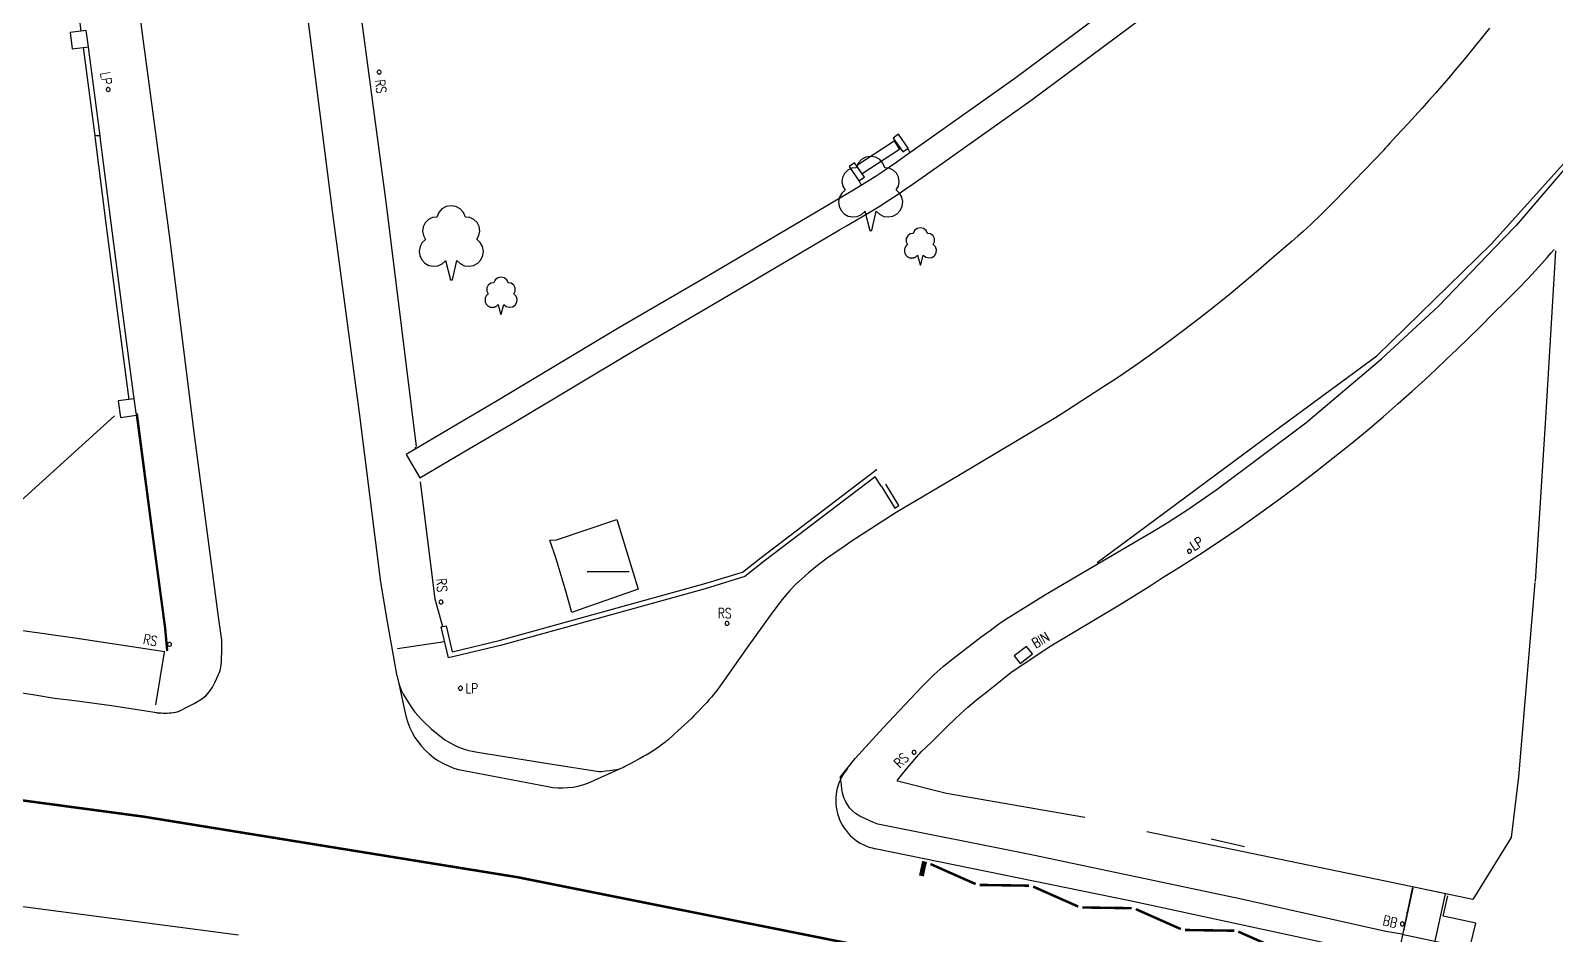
# Model space of a CAD drawing. Extents: x 427500 to 429848, y 434500 to 436505.
# Drawn here: x 429042.1 to 429103.9, y 435484.9 to 435521.6 of the extents above; entities that cross this region are included whole.
import ezdxf

# ---------------------------------------------------------------- set-up
doc = ezdxf.new("R2010")
doc.units = 0
for name, pattern in [('1004', [6, 4, -2]), ('KLZigZag', [100, 100, 0]), ('Zig Zag Blip', [100, 100, 0])]:
    doc.linetypes.add(name, pattern=pattern)
doc.layers.get('0').update_dxf_attribs({"color": 222})
for name, color, linetype in [('KTS_LINES', 7, 'Continuous'), ('LPTIP_Ex_Base', 8, 'Continuous'), ('PRO-MARKINGS', 7, 'Continuous'), ('PROPOSED', 1, 'Continuous')]:
    doc.layers.add(name, color=color, linetype=linetype)
doc.styles.get("Standard").update_dxf_attribs({"font": 'romans.shx'})

# ---------------------------------------------------------------- blocks, each defined once
blk = doc.blocks.new('CIRCL')
at = {"color": 0, "linetype": 'ByBlock', "flags": 128}
for points in [[(0.5, 0), (0.475, 0.154), (0.404, 0.293), (0.293, 0.404), (0.154, 0.475), (0, 0.5), (-0.154, 0.475), (-0.293, 0.404), (-0.404, 0.293), (-0.475, 0.154), (-0.5, 0), (-0.475, -0.154), (-0.404, -0.293), (-0.293, -0.404), (-0.154, -0.475), (0, -0.5), (0.154, -0.475), (0.293, -0.404), (0.404, -0.293), (0.475, -0.154)], [(0.5, 0), (0.475, -0.154)]]:
    blk.add_lwpolyline(points, dxfattribs=at)
blk = doc.blocks.new('MH_LINE')
at = {"color": 0, "linetype": 'ByBlock', "flags": 128}
blk.add_lwpolyline([(-0.5, 0), (0.5, 0)], dxfattribs=at)

msp = doc.modelspace()

# ---------------------------------------------------------------- linework, layer by layer
at = {"layer": 'KTS_LINES', "linetype": 'Zig Zag Blip', "const_width": 0.2, "flags": 128}
msp.add_lwpolyline([(429078.349, 435487.881), (429078.221, 435487.295)], dxfattribs=at)
at = {"layer": 'KTS_LINES', "linetype": 'KLZigZag', "const_width": 0.1, "flags": 128}
for points in [[(429080.42, 435486.965), (429078.592, 435487.776)], [(429082.585, 435486.9), (429080.586, 435486.929)], [(429084.579, 435486.052), (429082.751, 435486.863)], [(429086.744, 435485.987), (429084.745, 435486.016)], [(429088.738, 435485.14), (429086.91, 435485.95)], [(429090.903, 435485.074), (429088.904, 435485.103)], [(429092.897, 435484.227), (429091.069, 435485.037)]]:
    msp.add_lwpolyline(points, dxfattribs=at)
at = {"layer": 'LPTIP_Ex_Base', "color": 251, "true_color": 0x636466}
for p, q in [((429101.329, 435512.911), (429104.836, 435516.823)), ((429096.684, 435508.38), (429101.329, 435512.911)), ((429092.5, 435505.291), (429096.684, 435508.38)), ((429086.592, 435500.921), (429092.5, 435505.291)), ((429085.347, 435500), (429086.592, 435500.921))]:
    msp.add_line(p, q, dxfattribs=at)
at = {"layer": 'LPTIP_Ex_Base', "color": 251, "true_color": 0x636466, "flags": 128}
for points in [[(429056.972, 435495.387), (429056.575, 435497.598), (429056.313, 435499.204), (429055.445, 435506.071), (429054.368, 435514.151), (429053.316, 435522.438), (429052.23, 435530.778), (429051.39, 435537.113), (429050.251, 435545.773), (429049.017, 435555.171), (429048.807, 435557.058), (429047.726, 435565.206), (429046.622, 435573.745), (429046.08, 435577.818), (429046.419, 435575.273), (429046.08, 435577.818), (429046.223, 435578.711)], [(429049.265, 435570.256), (429049.875, 435565.438), (429050.915, 435557.39), (429052.392, 435546.147), (429053.555, 435537.408), (429054.386, 435530.843), (429055.418, 435522.789), (429056.521, 435514.513), (429057.742, 435504.702)], [(429049.734, 435497.798), (429048.776, 435505.072), (429047.737, 435513.266), (429046.651, 435521.426), (429045.605, 435529.597), (429044.736, 435535.952)], [(429090.35, 435525.832), (429082.011, 435519.619), (429078.214, 435516.927), (429077.619, 435516.507), (429077.219, 435516.225), (429076.931, 435516.024), (429076.669, 435515.847), (429076.345, 435515.636), (429075.925, 435515.372), (429075.464, 435515.093), (429075.012, 435514.824), (429074.621, 435514.593), (429074.344, 435514.428), (429069.378, 435511.502), (429065.957, 435509.505), (429061.026, 435506.549), (429059.344, 435505.562), (429057.335, 435504.377), (429057.894, 435503.429), (429059.902, 435504.614), (429061.587, 435505.603), (429066.517, 435508.558), (429069.935, 435510.553), (429074.904, 435513.481), (429075.181, 435513.646), (429075.573, 435513.877), (429076.03, 435514.15), (429076.503, 435514.436), (429076.938, 435514.71), (429077.276, 435514.93), (429077.553, 435515.117), (429077.851, 435515.324), (429078.253, 435515.609), (429078.849, 435516.029), (429082.658, 435518.729), (429091.019, 435524.958)], [(429043.904, 435525.182), (429043.685, 435525.154), (429044.151, 435521.545)], [(429101.254, 435521.659), (429100.735, 435521.023), (429100.283, 435520.472), (429099.911, 435520.023), (429099.596, 435519.65), (429099.319, 435519.327), (429099.056, 435519.026), (429098.787, 435518.721), (429098.504, 435518.402), (429098.219, 435518.089), (429097.947, 435517.794), (429097.701, 435517.529), (429097.496, 435517.305), (429097.335, 435517.129), (429097.209, 435516.991), (429097.111, 435516.884), (429097.037, 435516.803), (429096.979, 435516.74)], [(429044.239, 435520.871), (429044.712, 435517.295)], [(429044.933, 435517.292), (429044.455, 435520.895)], [(429046.313, 435506.64), (429045.844, 435510.216), (429045.385, 435513.764), (429044.939, 435517.251), (429044.933, 435517.292), (429044.712, 435517.295)], [(429044.715, 435517.264), (429045.167, 435513.736), (429045.626, 435510.188), (429046.096, 435506.609)], [(429077.666, 435516.777), (429077.757, 435516.615)], [(429104.975, 435516.75), (429102.323, 435513.658), (429101.813, 435513.132)], [(429094.963, 435514.641), (429096.974, 435516.733), (429096.979, 435516.74)], [(429075.693, 435515.458), (429075.784, 435515.293)], [(429094.963, 435514.641), (429094.452, 435514.134), (429093.992, 435513.69), (429093.7, 435513.418), (429093.483, 435513.228), (429093.248, 435513.028), (429092.899, 435512.73), (429092.422, 435512.318), (429091.881, 435511.851), (429091.296, 435511.353), (429090.69, 435510.848), (429090.083, 435510.359), (429089.471, 435509.881), (429088.839, 435509.4), (429088.195, 435508.921), (429087.546, 435508.45), (429086.9, 435507.991), (429086.205, 435507.516), (429085.456, 435507.022), (429084.731, 435506.551), (429084.106, 435506.149), (429083.659, 435505.86), (429079.732, 435503.531), (429077.193, 435502.028), (429075.372, 435500.845), (429075.13, 435500.676), (429074.791, 435500.444), (429074.4, 435500.17), (429074.003, 435499.874), (429073.646, 435499.577), (429073.366, 435499.33), (429073.134, 435499.119), (429072.893, 435498.868), (429072.584, 435498.502), (429072.152, 435497.948), (429071.156, 435496.55), (429070.108, 435495.057), (429069.93, 435494.817), (429069.805, 435494.657), (429069.71, 435494.543), (429069.622, 435494.445), (429069.518, 435494.328), (429069.388, 435494.185), (429069.247, 435494.037), (429069.111, 435493.897), (429068.994, 435493.779), (429068.911, 435493.694)], [(429074.939, 435491.31), (429075.532, 435492.061), (429076.674, 435493.293), (429078.232, 435494.952), (429078.743, 435495.455), (429079.106, 435495.786), (429079.382, 435496.013), (429079.635, 435496.205), (429079.925, 435496.432), (429080.277, 435496.708), (429080.648, 435496.987), (429081.004, 435497.247), (429081.311, 435497.468), (429081.532, 435497.629), (429083.253, 435498.7), (429086.657, 435500.704), (429087.049, 435500.937), (429087.539, 435501.217), (429088.189, 435501.608), (429089.059, 435502.173), (429090.212, 435502.975), (429093.802, 435505.656), (429096.875, 435508.249), (429099.188, 435510.396), (429101.813, 435513.132)], [(429084.846, 435489.658), (429079.244, 435490.642), (429077.258, 435491.13), (429077.253, 435491.171), (429077.572, 435491.582), (429077.949, 435492.03), (429078.217, 435492.323), (429078.423, 435492.526), (429078.614, 435492.703), (429078.836, 435492.918), (429079.081, 435493.165), (429079.318, 435493.401), (429079.56, 435493.635), (429079.818, 435493.876), (429080.106, 435494.131), (429080.458, 435494.428), (429080.867, 435494.759), (429081.279, 435495.087), (429081.64, 435495.373), (429081.898, 435495.577), (429083.472, 435496.625), (429086.25, 435498.285), (429087.491, 435499.056), (429087.986, 435499.372), (429088.68, 435499.812), (429089.49, 435500.33), (429090.334, 435500.882), (429091.129, 435501.421), (429091.886, 435501.957), (429092.662, 435502.519), (429093.437, 435503.096), (429094.195, 435503.672), (429094.918, 435504.236), (429095.611, 435504.794), (429096.286, 435505.356), (429096.934, 435505.91), (429097.548, 435506.445), (429098.119, 435506.949), (429098.629, 435507.409), (429099.085, 435507.832), (429099.512, 435508.239), (429099.936, 435508.65), (429100.384, 435509.085), (429100.878, 435509.569), (429101.403, 435510.087), (429101.922, 435510.604), (429102.399, 435511.085), (429102.798, 435511.493), (429103.115, 435511.829), (429103.375, 435512.117), (429103.582, 435512.356), (429103.745, 435512.547), (429103.869, 435512.69)], [(429103.922, 435512.637), (429103.521, 435505.848), (429103.099, 435499.229)], [(429041.131, 435501.969), (429045.518, 435505.945)], [(429046.398, 435505.966), (429047.061, 435500.952), (429047.541, 435497.328), (429047.62, 435496.436), (429047.67, 435496.44), (429047.591, 435497.334), (429047.11, 435500.959), (429046.44, 435506.036)], [(429057.904, 435503.267), (429058.494, 435498.524), (429058.811, 435497.406)], [(429076.606, 435503.076), (429076.348, 435503.477), (429071.851, 435500.048), (429071.066, 435499.43), (429069.462, 435498.937), (429061.154, 435496.639), (429059.05, 435496.141), (429058.761, 435497.386), (429058.956, 435497.431), (429059.2, 435496.382), (429061.104, 435496.833), (429069.406, 435499.129), (429070.971, 435499.61), (429071.728, 435500.206), (429076.384, 435503.761)], [(429077.313, 435502.313), (429076.776, 435503.181)], [(429076.606, 435503.076), (429077.143, 435502.208), (429077.313, 435502.313)], [(429103.084, 435499.188), (429102.419, 435491.311), (429102.126, 435488.858), (429100.577, 435486.337), (429097.414, 435486.997), (429087.365, 435489.083)], [(429047.561, 435496.372), (429043.906, 435496.933), (429036.422, 435497.987)], [(429048.075, 435493.941), (429048.24, 435494.027), (429048.478, 435494.147), (429048.748, 435494.289), (429049.007, 435494.443), (429049.213, 435494.598), (429049.364, 435494.764), (429049.487, 435494.946), (429049.586, 435495.133), (429049.668, 435495.309), (429049.736, 435495.463), (429049.786, 435495.581), (429049.815, 435495.674), (429049.829, 435495.759), (429049.838, 435495.853), (429049.847, 435495.973), (429049.856, 435496.14), (429049.861, 435496.341), (429049.862, 435496.548), (429049.861, 435496.729), (429049.862, 435496.855), (429049.734, 435497.798)], [(429047.521, 435496.367), (429047.181, 435494.234)], [(429058.884, 435496.78), (429056.985, 435496.504)], [(429056.972, 435495.387), (429056.988, 435495.316), (429057.007, 435495.22), (429057.033, 435495.102), (429057.074, 435494.97), (429057.134, 435494.828), (429057.218, 435494.668), (429057.322, 435494.486), (429057.44, 435494.295), (429057.564, 435494.109), (429057.688, 435493.939), (429057.823, 435493.778), (429057.975, 435493.618), (429058.124, 435493.47), (429058.254, 435493.346), (429058.345, 435493.256), (429058.902, 435492.805)], [(429048.075, 435493.941), (429047.992, 435493.922), (429047.909, 435493.907), (429047.824, 435493.895), (429047.74, 435493.887), (429047.655, 435493.882), (429047.57, 435493.88), (429047.484, 435493.882), (429047.4, 435493.888), (429047.315, 435493.897), (429047.31, 435493.898), (429047.231, 435493.91), (429047.31, 435493.898), (429045.395, 435494.187), (429043.902, 435494.393), (429043.077, 435494.492), (429042.284, 435494.618), (429041.496, 435494.741)], [(429067.065, 435492.207), (429067.203, 435492.287), (429067.339, 435492.371), (429067.472, 435492.459), (429067.603, 435492.55), (429067.731, 435492.645), (429067.857, 435492.743), (429067.905, 435492.782), (429067.98, 435492.844), (429068.1, 435492.949), (429068.217, 435493.057), (429068.332, 435493.168), (429068.911, 435493.694)], [(429058.902, 435492.805), (429058.994, 435492.757), (429059.123, 435492.686), (429059.275, 435492.607), (429059.431, 435492.53), (429059.575, 435492.469), (429059.688, 435492.43), (429059.78, 435492.403), (429059.882, 435492.381), (429060.022, 435492.355), (429060.232, 435492.318), (429063.258, 435491.819), (429065.154, 435491.524), (429065.266, 435491.534), (429065.418, 435491.549), (429065.588, 435491.568), (429065.752, 435491.589), (429065.887, 435491.614), (429065.983, 435491.638), (429066.054, 435491.662), (429066.117, 435491.69), (429066.19, 435491.728), (429066.288, 435491.779), (429066.432, 435491.854), (429066.609, 435491.952), (429066.792, 435492.054), (429066.954, 435492.144), (429067.065, 435492.207)], [(429076.451, 435489.396), (429076.322, 435489.451), (429076.136, 435489.527), (429075.924, 435489.618), (429075.719, 435489.718), (429075.553, 435489.822), (429075.428, 435489.93), (429075.322, 435490.044), (429075.233, 435490.167), (429075.158, 435490.298), (429075.093, 435490.439), (429075.04, 435490.607), (429075.002, 435490.801), (429074.976, 435490.996), (429074.956, 435491.165), (429074.94, 435491.283), (429074.939, 435491.31)], [(429097.701, 435484.93), (429097.052, 435485.047), (429091.129, 435486.364), (429082.619, 435488.158), (429076.451, 435489.396)], [(429089.966, 435488.802), (429091.319, 435488.491)], [(429098.135, 435486.799), (429097.757, 435485.063)], [(429100.478, 435484.483), (429100.688, 435485.378), (429099.377, 435485.67), (429099.556, 435486.49)], [(429097.701, 435484.93), (429100.504, 435484.334)]]:
    msp.add_lwpolyline(points, dxfattribs=at)
for points in [[(429044.372, 435521.564), (429043.717, 435521.483), (429043.8, 435520.817), (429044.455, 435520.898)], [(429077.114, 435517.087), (429077.339, 435516.742), (429075.823, 435515.749), (429075.592, 435516.093)], [(429077.298, 435517.359), (429077.076, 435517.205), (429077.465, 435516.644), (429077.687, 435516.798)], [(429075.687, 435515.464), (429075.911, 435515.615), (429075.511, 435516.205), (429075.288, 435516.053)], [(429046.314, 435506.638), (429045.66, 435506.547), (429045.753, 435505.879), (429046.407, 435505.971)], [(429066.557, 435498.853), (429064.542, 435498.146), (429064.058, 435497.976), (429063.775, 435498.93), (429063.414, 435500.149), (429063.154, 435500.905), (429063.43, 435500.92), (429065.881, 435501.737), (429066.735, 435498.913)], [(429082.722, 435496.293), (429082.48, 435496.601), (429081.988, 435496.215), (429082.23, 435495.907)]]:
    msp.add_lwpolyline(points, close=True, dxfattribs=at)
at = {"layer": 'LPTIP_Ex_Base', "color": 251, "true_color": 0x636466}
for points in [[(429075.126, 435515.097), (429074.99, 435514.969), (429074.901, 435514.806), (429074.866, 435514.623), (429074.888, 435514.439), (429074.967, 435514.27), (429075.094, 435514.134), (429075.256, 435514.043), (429075.439, 435514.007), (429075.624, 435514.028), (429075.793, 435514.106), (429075.93, 435514.232), (429075.931, 435514.235), (429076.132, 435513.461), (429076.212, 435513.461), (429076.393, 435514.244), (429076.393, 435514.244), (429076.529, 435514.113), (429076.699, 435514.031), (429076.885, 435514.007), (429077.07, 435514.041), (429077.236, 435514.131), (429077.364, 435514.269), (429077.444, 435514.439), (429077.467, 435514.626), (429077.43, 435514.811), (429077.338, 435514.975), (429077.199, 435515.102), (429077.287, 435515.259), (429077.319, 435515.436), (429077.294, 435515.615), (429077.212, 435515.775), (429077.083, 435515.901), (429076.92, 435515.979), (429076.741, 435516), (429076.741, 435516), (429076.664, 435516.184), (429076.531, 435516.331), (429076.356, 435516.427), (429076.16, 435516.461), (429075.964, 435516.427), (429075.789, 435516.331), (429075.656, 435516.184), (429075.579, 435516), (429075.399, 435515.978), (429075.236, 435515.9), (429075.107, 435515.773), (429075.025, 435515.611), (429075.001, 435515.431), (429075.036, 435515.254), (429075.126, 435515.097)], [(429058.126, 435513.097), (429057.99, 435512.969), (429057.901, 435512.806), (429057.866, 435512.623), (429057.888, 435512.439), (429057.967, 435512.27), (429058.094, 435512.134), (429058.256, 435512.043), (429058.439, 435512.007), (429058.624, 435512.028), (429058.793, 435512.106), (429058.93, 435512.232), (429058.931, 435512.235), (429059.132, 435511.461), (429059.212, 435511.461), (429059.393, 435512.244), (429059.393, 435512.244), (429059.529, 435512.113), (429059.699, 435512.031), (429059.885, 435512.007), (429060.07, 435512.041), (429060.236, 435512.131), (429060.364, 435512.269), (429060.444, 435512.439), (429060.467, 435512.626), (429060.43, 435512.811), (429060.338, 435512.975), (429060.199, 435513.102), (429060.287, 435513.259), (429060.319, 435513.436), (429060.294, 435513.615), (429060.212, 435513.775), (429060.083, 435513.901), (429059.92, 435513.979), (429059.741, 435514), (429059.741, 435514), (429059.664, 435514.184), (429059.531, 435514.331), (429059.356, 435514.427), (429059.16, 435514.461), (429058.964, 435514.427), (429058.789, 435514.331), (429058.656, 435514.184), (429058.579, 435514), (429058.399, 435513.978), (429058.236, 435513.9), (429058.107, 435513.773), (429058.025, 435513.611), (429058.001, 435513.431), (429058.036, 435513.254), (429058.126, 435513.097)], [(429077.663, 435512.887), (429077.648, 435512.876), (429077.634, 435512.864), (429077.62, 435512.852), (429077.608, 435512.838), (429077.596, 435512.824), (429077.585, 435512.808), (429077.575, 435512.793), (429077.566, 435512.776), (429077.558, 435512.759), (429077.551, 435512.742), (429077.545, 435512.724), (429077.54, 435512.706), (429077.537, 435512.688), (429077.535, 435512.669), (429077.533, 435512.651), (429077.533, 435512.632), (429077.534, 435512.613), (429077.537, 435512.595), (429077.54, 435512.576), (429077.545, 435512.558), (429077.55, 435512.541), (429077.557, 435512.523), (429077.565, 435512.506), (429077.574, 435512.49), (429077.584, 435512.474), (429077.595, 435512.459), (429077.607, 435512.444), (429077.619, 435512.431), (429077.633, 435512.418), (429077.647, 435512.406), (429077.662, 435512.395), (429077.678, 435512.385), (429077.694, 435512.376), (429077.711, 435512.367), (429077.729, 435512.36), (429077.746, 435512.355), (429077.764, 435512.35), (429077.783, 435512.346), (429077.801, 435512.344), (429077.82, 435512.342), (429077.838, 435512.342), (429077.857, 435512.343), (429077.876, 435512.345), (429077.894, 435512.349), (429077.912, 435512.353), (429077.93, 435512.359), (429077.947, 435512.365), (429077.964, 435512.373), (429077.981, 435512.382), (429077.997, 435512.392), (429078.012, 435512.403), (429078.027, 435512.414), (429078.04, 435512.427), (429078.053, 435512.441), (429078.065, 435512.455), (429078.066, 435512.456), (429078.167, 435512.069), (429078.194, 435512.069), (429078.297, 435512.461), (429078.297, 435512.461), (429078.395, 435512.377), (429078.52, 435512.343), (429078.647, 435512.364), (429078.753, 435512.436), (429078.819, 435512.547), (429078.832, 435512.676), (429078.79, 435512.797), (429078.7, 435512.89), (429078.754, 435513.003), (429078.752, 435513.129), (429078.695, 435513.241), (429078.595, 435513.316), (429078.471, 435513.339), (429078.413, 435513.458), (429078.309, 435513.54), (429078.181, 435513.569), (429078.052, 435513.54), (429077.948, 435513.458), (429077.89, 435513.339), (429077.766, 435513.316), (429077.665, 435513.24), (429077.608, 435513.127), (429077.608, 435513.001), (429077.663, 435512.887)], [(429060.663, 435510.887), (429060.648, 435510.876), (429060.634, 435510.864), (429060.62, 435510.852), (429060.608, 435510.838), (429060.596, 435510.824), (429060.585, 435510.808), (429060.575, 435510.793), (429060.566, 435510.776), (429060.558, 435510.759), (429060.551, 435510.742), (429060.545, 435510.724), (429060.54, 435510.706), (429060.537, 435510.688), (429060.535, 435510.669), (429060.533, 435510.651), (429060.533, 435510.632), (429060.534, 435510.613), (429060.537, 435510.595), (429060.54, 435510.576), (429060.545, 435510.558), (429060.55, 435510.541), (429060.557, 435510.523), (429060.565, 435510.506), (429060.574, 435510.49), (429060.584, 435510.474), (429060.595, 435510.459), (429060.607, 435510.444), (429060.619, 435510.431), (429060.633, 435510.418), (429060.647, 435510.406), (429060.662, 435510.395), (429060.678, 435510.385), (429060.694, 435510.376), (429060.711, 435510.367), (429060.729, 435510.36), (429060.746, 435510.355), (429060.764, 435510.35), (429060.783, 435510.346), (429060.801, 435510.344), (429060.82, 435510.342), (429060.838, 435510.342), (429060.857, 435510.343), (429060.876, 435510.345), (429060.894, 435510.349), (429060.912, 435510.353), (429060.93, 435510.359), (429060.947, 435510.365), (429060.964, 435510.373), (429060.981, 435510.382), (429060.997, 435510.392), (429061.012, 435510.403), (429061.027, 435510.414), (429061.04, 435510.427), (429061.053, 435510.441), (429061.065, 435510.455), (429061.066, 435510.456), (429061.167, 435510.069), (429061.194, 435510.069), (429061.297, 435510.461), (429061.297, 435510.461), (429061.395, 435510.377), (429061.52, 435510.343), (429061.647, 435510.364), (429061.753, 435510.436), (429061.819, 435510.547), (429061.832, 435510.676), (429061.79, 435510.797), (429061.7, 435510.89), (429061.754, 435511.003), (429061.752, 435511.129), (429061.695, 435511.241), (429061.595, 435511.316), (429061.471, 435511.339), (429061.413, 435511.458), (429061.309, 435511.54), (429061.181, 435511.569), (429061.052, 435511.54), (429060.948, 435511.458), (429060.89, 435511.339), (429060.766, 435511.316), (429060.665, 435511.24), (429060.608, 435511.127), (429060.608, 435511.001), (429060.663, 435510.887)]]:
    msp.add_lwpolyline(points, dxfattribs=at)
for p in [(429057.711, 435504.644), (429076.384, 435503.761)]:
    msp.add_point(p, dxfattribs=at)
at = {"layer": 'PRO-MARKINGS', "linetype": '1004', "const_width": 0.1, "flags": 128}
msp.add_lwpolyline([(429077.046, 435484.207), (429061.84, 435487.244), (429046.677, 435489.7), (429015.855, 435493.834, 0.143335), (428981.872, 435486.616)], format="xyb", dxfattribs=at)
at = {"layer": 'PROPOSED', "flags": 128}
for points in [[(429057.007, 435495.22), (429057.282, 435493.955, 0.308485), (429059.67, 435491.563), (429063.078, 435490.916, 0.137782), (429064.695, 435491.056), (429066.054, 435491.662)], [(428982.692, 435479.605, -0.159672), (429023.906, 435488.411), (429050.535, 435484.91)]]:
    msp.add_lwpolyline(points, format="xyb", dxfattribs=at)
for points in [[(429119.223, 435478.92), (429118.442, 435479.108), (429111.781, 435480.713), (429103.256, 435482.669), (429093.878, 435484.728), (429086.668, 435486.282), (429076.347, 435488.397)], [(429097.92, 435485.804), (429097.889, 435485.811)]]:
    msp.add_lwpolyline(points, dxfattribs=at)
msp.add_lwpolyline([(429100.246, 435483.348), (429100.436, 435484.228), (429099.023, 435484.533), (429099.466, 435486.569), (429098.134, 435486.847), (429097.517, 435483.929)], close=True, dxfattribs=at)
at = {"layer": 'PROPOSED'}
msp.add_arc((429076.749, 435490.356), 2, 139.81326, 258.4223, dxfattribs=at)

# ---------------------------------------------------------------- block references
at = {"layer": 'LPTIP_Ex_Base', "color": 251, "true_color": 0x636466}
for name, p, xscale, yscale, zscale, rotation in [('CIRCL', (429056.243, 435519.877), 0.16, 0.16, 0.16, 276.650191), ('CIRCL', (429045.261, 435519.174), 0.16, 0.16, 0.16, 82.11051800000001), ('CIRCL', (429089.086, 435500.455), 0.16, 0.16, 0.16, 119.738015), ('MH_LINE', (429065.527, 435499.629), 1.702795, 1.702795, 1.702795, 0.06019800000000002), ('CIRCL', (429058.747, 435498.397), 0.16, 0.16, 0.16, 355.728408), ('CIRCL', (429070.344, 435497.531), 0.16, 0.16, 0.16, 325.4151790000001), ('CIRCL', (429047.744, 435496.682), 0.16, 0.16, 0.16, 69.87639), ('CIRCL', (429059.54, 435494.901), 0.16, 0.16, 0.16, 189.415773), ('CIRCL', (429077.925, 435492.304), 0.16, 0.16, 0.16, 71.61025099999999), ('CIRCL', (429097.715, 435485.35), 0.16, 0.16, 0.16, 119.738015)]:
    msp.add_blockref(name, p, dxfattribs=dict(at, xscale=xscale, yscale=yscale, zscale=zscale, rotation=rotation))

# ---------------------------------------------------------------- texts
at = {"layer": 'LPTIP_Ex_Base', "color": 251, "true_color": 0x636466, "width": 0.8}
for s, rotation, p in [('LP', -80.73972, (429044.938, 435519.851)), ('RS', -81.815, (429056.069, 435519.545)), ('LP', 33.55056, (429089.271, 435500.454)), ('RS', -84.53611, (429058.555, 435499.341)), ('RS', -11.61556, (429046.651, 435496.712)), ('BIN', 30.08222, (429082.851, 435496.508)), ('RS', 44.52111, (429077.35, 435491.637)), ('BB', -12.35528, (429096.897, 435485.307))]:
    msp.add_text(s, height=0.4, rotation=rotation, dxfattribs=at).set_placement(p)
for s, p in [('RS', (429069.967, 435497.743)), ('LP', (429059.74, 435494.701))]:
    msp.add_text(s, height=0.4, dxfattribs=at).set_placement(p)

doc.saveas('drawing.dxf')
